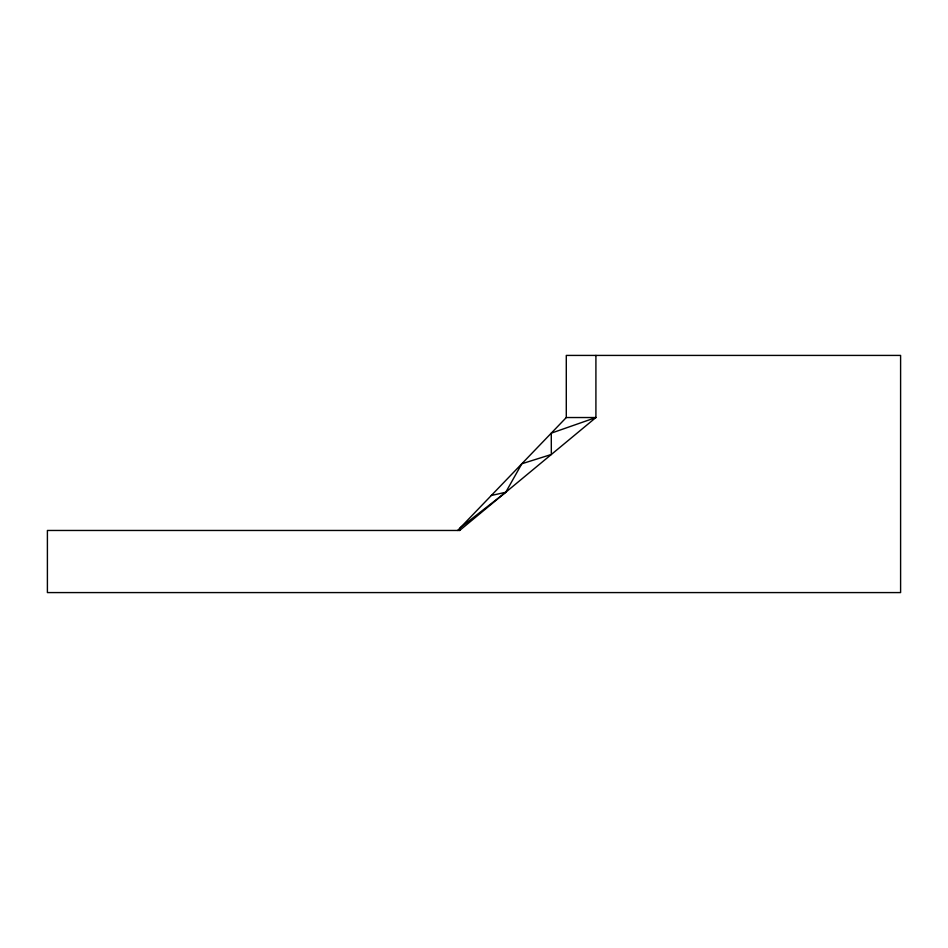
<?xml version="1.0" encoding="UTF-8"?>
<svg xmlns="http://www.w3.org/2000/svg" width="948" height="948" viewBox="0 0 948 948"><rect width="100%" height="100%" fill="white"/><g stroke="black" fill="none" stroke-linecap="round" stroke-linejoin="round"><path stroke-width="1.42" d="M457.671 530.465L566.288 417.535L566.288 355.417L900.6 355.417L900.6 592.583L47.4 592.583L47.4 530.465L459.661 530.465L460.218 527.823L505.746 492.261L521.827 463.762L551.333 454.483L551.274 433.153L595.913 417.535L595.913 355.417M459.661 530.465L595.913 417.535L566.288 417.535M491.301 495.496L505.746 492.261"/></g></svg>
